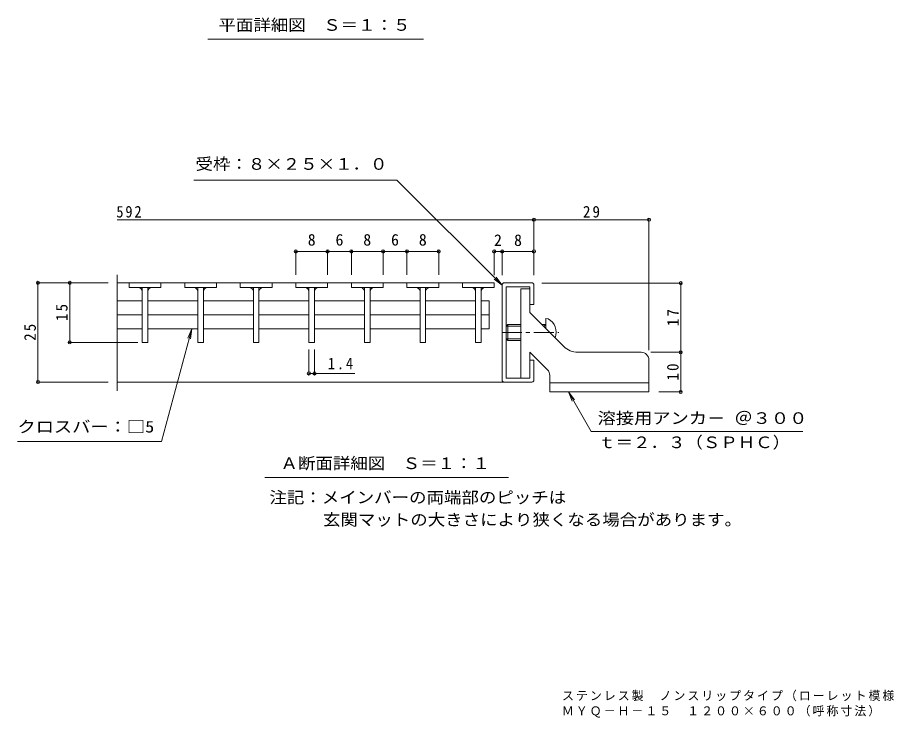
# Model space of a CAD drawing. Units: millimetres on the paper, enlarged 5 times, with parts at other scales. Extents: x -951 to 1149, y -967 to 875.
# Drawn here: x -872 to 226, y -967 to -85 of the extents above; entities that cross this region are included whole.
import ezdxf
from ezdxf.enums import TextEntityAlignment as Align

# ---------------------------------------------------------------- set-up
doc = ezdxf.new("R2010")
doc.units = ezdxf.units.MM
doc.header["$LTSCALE"] = 5
doc.header["$PDMODE"] = 32
doc.header["$PDSIZE"] = 4
doc.linetypes.add('CHAIN1', pattern=[8, 5, -1, 1, -1])
for name, color, linetype, lineweight in [('E-4', 7, 'Continuous', 9), ('E-5', 7, 'Continuous', 9), ('F-1_F-1ﾚｲﾔ', 2, 'Continuous', 9), ('F-2_F-2ﾚｲﾔ', 3, 'Continuous', 9), ('F-4_F-4ﾚｲﾔ', 7, 'Continuous', 9), ('F-5_F-5ﾚｲﾔ', 7, 'Continuous', 9)]:
    doc.layers.add(name, color=color, linetype=linetype, lineweight=lineweight)
doc.styles.add('ＭＳ ゴシック', font='')
doc.styles.get('ＭＳ ゴシック').set_extended_font_data('MS Gothic')

msp = doc.modelspace()

# ---------------------------------------------------------------- linework, layer by layer
at = {"layer": 'E-5'}
msp.add_line((-360.339, -112.021), (-632.092, -112.021), dxfattribs=at)
at = {"layer": 'F-1_F-1ﾚｲﾔ'}
for p, q in [((-746.205, -409.042), (-746.205, -555.158)), ((-261.244, -541.388), (-261.244, -421.388)), ((-258.744, -418.888), (-223.744, -418.888)), ((-237.744, -426.388), (-237.744, -538.888)), ((-226.244, -426.388), (-237.744, -426.388)), ((-226.244, -423.888), (-226.244, -456.388)), ((-221.244, -421.388), (-221.244, -446.388)), ((-226.244, -446.388), (-221.244, -446.388)), ((-226.244, -456.388), (-183.567, -499.066)), ((-254.244, -471.388), (-256.244, -473.388)), ((-254.244, -491.388), (-254.244, -471.388)), ((-254.244, -471.388), (-237.744, -471.388)), ((-211.244, -471.388), (-206.244, -471.388)), ((-206.244, -471.388), (-208.244, -473.388)), ((-203.244, -464.151), (-206.244, -463.888)), ((-206.244, -476.388), (-206.244, -463.888)), ((-256.244, -473.388), (-237.744, -473.388)), ((-209.244, -473.388), (-208.244, -473.388)), ((-208.244, -474.388), (-208.244, -473.388)), ((-256.244, -489.388), (-237.744, -489.388)), ((-256.244, -489.388), (-254.244, -491.388)), ((-254.244, -491.388), (-237.744, -491.388)), ((-204.173, -528.459), (-226.244, -506.388)), ((-165.889, -506.388), (-86.244, -506.388)), ((-226.244, -516.388), (-221.244, -516.388)), ((-221.244, -516.388), (-221.244, -541.388)), ((-76.244, -516.388), (-76.244, -556.388)), ((-201.244, -556.388), (-201.244, -535.53)), ((-223.744, -543.888), (-746.205, -543.888)), ((-76.244, -544.888), (-201.244, -544.888)), ((-76.244, -556.388), (-201.244, -556.388))]:
    msp.add_line(p, q, dxfattribs=at)
at = {"layer": 'F-1_F-1ﾚｲﾔ', "linetype": 'CHAIN1'}
msp.add_line((-261.244, -481.388), (-189.658, -481.388), dxfattribs=at)
at = {"layer": 'F-1_F-1ﾚｲﾔ'}
for points in [[(-256.244, -538.888), (-256.244, -423.888), (-226.244, -423.888)], [(-226.244, -506.388), (-226.244, -538.888), (-256.244, -538.888)]]:
    msp.add_lwpolyline(points, dxfattribs=at)
for centre, radius, start, end in [((-258.744, -421.388), 2.5, 90, 180), ((-223.744, -421.388), 2.5, 0, 90), ((-213.101, -481.388), 19.857, 339.97531, 60.23856), ((-165.889, -481.388), 25, 225, 270), ((-86.244, -516.388), 10, 0, 90), ((-211.244, -535.53), 10, 0, 45), ((-258.744, -541.388), 2.5, 180, 270), ((-223.744, -541.388), 2.5, 270, 0)]:
    msp.add_arc(centre, radius, start, end, dxfattribs=at)
at = {"layer": 'F-2_F-2ﾚｲﾔ'}
for p, q in [((-308.744, -418.888), (-746.205, -418.888)), ((-691.239, -418.888), (-731.238, -418.888)), ((-731.238, -418.888), (-731.238, -424.888)), ((-691.239, -424.888), (-731.238, -424.888)), ((-714.739, -424.888), (-714.739, -493.888)), ((-707.739, -424.888), (-707.739, -493.888)), ((-691.239, -418.888), (-691.239, -424.888)), ((-621.24, -418.888), (-661.239, -418.888)), ((-661.239, -418.888), (-661.239, -424.888)), ((-621.24, -424.888), (-661.239, -424.888)), ((-644.74, -424.888), (-644.74, -493.888)), ((-637.74, -424.888), (-637.74, -493.888)), ((-621.24, -418.888), (-621.24, -424.888)), ((-551.241, -418.888), (-591.24, -418.888)), ((-591.24, -418.888), (-591.24, -424.888)), ((-551.241, -424.888), (-591.24, -424.888)), ((-574.741, -424.888), (-574.741, -493.888)), ((-567.741, -424.888), (-567.741, -493.888)), ((-551.241, -418.888), (-551.241, -424.888)), ((-481.242, -418.888), (-521.241, -418.888)), ((-521.241, -418.888), (-521.241, -424.888)), ((-481.242, -424.888), (-521.241, -424.888)), ((-504.742, -424.888), (-504.742, -493.888)), ((-497.741, -424.888), (-497.741, -493.888)), ((-481.242, -418.888), (-481.242, -424.888)), ((-411.243, -418.888), (-451.242, -418.888)), ((-451.242, -418.888), (-451.242, -424.888)), ((-411.243, -424.888), (-451.242, -424.888)), ((-434.742, -424.888), (-434.742, -493.888)), ((-427.742, -424.888), (-427.742, -493.888)), ((-411.243, -418.888), (-411.243, -424.888)), ((-341.244, -418.888), (-381.243, -418.888)), ((-381.243, -418.888), (-381.243, -424.888)), ((-341.244, -424.888), (-381.243, -424.888)), ((-364.743, -424.888), (-364.743, -493.888)), ((-357.743, -424.888), (-357.743, -493.888)), ((-341.244, -418.888), (-341.244, -424.888)), ((-271.244, -418.888), (-311.244, -418.888)), ((-311.244, -418.888), (-311.244, -424.888)), ((-271.244, -424.888), (-311.244, -424.888)), ((-294.744, -424.888), (-294.744, -493.888)), ((-287.744, -424.888), (-287.744, -493.888)), ((-271.244, -418.888), (-271.244, -424.888)), ((-271.244, -418.888), (-271.244, -424.888)), ((-714.739, -441.711), (-746.205, -441.711)), ((-644.74, -441.711), (-707.739, -441.711)), ((-574.741, -441.711), (-637.74, -441.711)), ((-504.742, -441.711), (-567.741, -441.711)), ((-434.993, -441.711), (-497.741, -441.711)), ((-364.743, -441.711), (-427.742, -441.711)), ((-294.744, -441.711), (-357.743, -441.711)), ((-277.744, -441.711), (-287.744, -441.711)), ((-277.744, -441.711), (-277.744, -477.066)), ((-714.739, -459.388), (-746.205, -459.388)), ((-644.74, -459.388), (-707.739, -459.388)), ((-574.741, -459.388), (-637.74, -459.388)), ((-504.742, -459.388), (-567.741, -459.388)), ((-434.993, -459.388), (-497.741, -459.388)), ((-364.743, -459.388), (-427.742, -459.388)), ((-294.744, -459.388), (-357.743, -459.388)), ((-277.745, -459.388), (-287.744, -459.388)), ((-714.739, -477.066), (-746.205, -477.066)), ((-644.74, -477.066), (-707.739, -477.066)), ((-574.741, -477.066), (-637.74, -477.066)), ((-504.742, -477.066), (-567.741, -477.066)), ((-434.993, -477.066), (-497.741, -477.066)), ((-364.743, -477.066), (-427.742, -477.066)), ((-294.744, -477.066), (-357.743, -477.066)), ((-277.744, -477.066), (-287.744, -477.066)), ((-707.739, -493.888), (-714.739, -493.888)), ((-637.74, -493.888), (-644.74, -493.888)), ((-567.741, -493.888), (-574.741, -493.888)), ((-497.741, -493.888), (-504.742, -493.888)), ((-427.742, -493.888), (-434.742, -493.888)), ((-357.743, -493.888), (-364.743, -493.888)), ((-287.744, -493.888), (-294.744, -493.888))]:
    msp.add_line(p, q, dxfattribs=at)
for centre, start, end in [((-719.739, -429.888), 0, 90), ((-702.739, -429.888), 90, 180), ((-649.74, -429.888), 0, 90), ((-632.74, -429.888), 90, 180), ((-579.741, -429.888), 0, 90), ((-562.741, -429.888), 90, 180), ((-509.741, -429.888), 0, 90), ((-492.742, -429.888), 90, 180), ((-439.742, -429.888), 0, 90), ((-422.742, -429.888), 90, 180), ((-369.743, -429.888), 0, 90), ((-352.743, -429.888), 90, 180), ((-299.744, -429.888), 0, 90), ((-282.744, -429.888), 90, 180)]:
    msp.add_arc(centre, 5, start, end, dxfattribs=at)
at = {"layer": 'F-4_F-4ﾚｲﾔ'}
for p, q in [((-393.878, -289.365), (-649.829, -289.365)), ((-261.378, -421.865), (-393.878, -289.365)), ((-746.205, -339.365), (-76.244, -339.365)), ((-221.244, -409.365), (-221.244, -337.865)), ((-76.244, -503.888), (-76.244, -337.865)), ((-521.241, -377.865), (-521.241, -408.888)), ((-481.242, -379.365), (-521.241, -379.365)), ((-481.242, -377.865), (-481.242, -408.888)), ((-451.242, -379.365), (-481.242, -379.365)), ((-451.242, -377.865), (-451.242, -408.888)), ((-411.243, -379.365), (-451.242, -379.365)), ((-411.243, -377.865), (-411.243, -408.888)), ((-381.243, -379.365), (-411.243, -379.365)), ((-381.243, -377.865), (-381.243, -408.888)), ((-341.244, -379.365), (-381.243, -379.365)), ((-341.244, -377.865), (-341.244, -408.888)), ((-271.244, -409.365), (-271.244, -377.865)), ((-271.244, -379.365), (-221.244, -379.365)), ((-261.244, -409.365), (-261.244, -377.865)), ((-261.378, -421.865), (-271.295, -414.256)), ((-261.378, -421.865), (-268.987, -411.948)), ((-757.825, -418.888), (-847.668, -418.888)), ((-846.168, -543.888), (-846.168, -418.888)), ((-806.168, -493.888), (-806.168, -418.888)), ((-211.244, -419.365), (-34.744, -419.365)), ((-36.244, -556.388), (-36.244, -419.365)), ((-652.482, -477.066), (-690.444, -618.74)), ((-652.482, -477.066), (-657.266, -488.614)), ((-652.482, -477.066), (-654.114, -489.459)), ((-720.316, -493.888), (-807.668, -493.888)), ((-504.742, -502.888), (-504.742, -534.56)), ((-497.741, -502.888), (-497.741, -534.56)), ((-73.744, -506.388), (-34.744, -506.388)), ((-446.748, -533.06), (-504.742, -533.06)), ((-757.825, -543.888), (-847.668, -543.888)), ((-177.804, -556.388), (-170.194, -566.305)), ((-177.804, -556.388), (-173.02, -567.937)), ((-177.804, -556.388), (-148.936, -606.388)), ((-63.744, -556.388), (-34.744, -556.388)), ((-148.936, -606.388), (117.503, -606.388)), ((-690.444, -618.74), (-872.055, -618.74))]:
    msp.add_line(p, q, dxfattribs=at)
for p in [(-221.244, -339.365), (-76.244, -339.365), (-521.241, -379.365), (-481.242, -379.365), (-451.242, -379.365), (-411.243, -379.365), (-381.243, -379.365), (-341.244, -379.365), (-271.244, -379.365), (-261.244, -379.365), (-221.244, -379.365), (-846.168, -418.888), (-806.168, -418.888), (-36.244, -419.365), (-806.168, -493.888), (-36.244, -506.388), (-504.742, -533.06), (-497.741, -533.06), (-846.168, -543.888), (-36.244, -556.388)]:
    msp.add_point(p, dxfattribs=at)
at = {"layer": 'F-5_F-5ﾚｲﾔ'}
msp.add_line((-253.45, -664.249), (-560.172, -664.249), dxfattribs=at)

# ---------------------------------------------------------------- texts
at = {"layer": 'E-4', "color": 2, "style": 'ＭＳ ゴシック', "width": 1.1}
msp.add_text('平面詳細図\u3000Ｓ＝１：５', height=14.66, dxfattribs=at).set_placement((-618.715, -105.771), align=Align.BOTTOM_LEFT)
at = {"layer": 'F-4_F-4ﾚｲﾔ', "color": 2, "style": 'ＭＳ ゴシック'}
for s, width, p in [('受枠：８×２５×１．０', 1.1, (-647.639, -280.896)), ('溶接用アンカ－ ＠３００', 1.15, (-141.025, -601.092)), ('クロスバー：□5', 1.15, (-872.055, -611.922)), ('ｔ＝２．３（ＳＰＨＣ）', 1.1, (-140.313, -631.593)), ('Ａ断面詳細図\u3000Ｓ＝１：１', 1.1, (-540.561, -657.999)), ('注記：メインバーの両端部のピッチは', 1.1, (-554.501, -700.988)), ('玄関マットの大きさにより狭くなる場合があります。', 1.1, (-487.006, -729.031))]:
    msp.add_text(s, height=14.66, dxfattribs=dict(at, width=width)).set_placement(p, align=Align.BOTTOM_LEFT)
for s, p in [('8', (-506.241, -376.365)), ('6', (-471.242, -376.365)), ('8', (-436.242, -376.365)), ('6', (-401.243, -376.365)), ('8', (-366.243, -376.365)), ('2', (-271.524, -376.865)), ('8', (-246.244, -376.865))]:
    msp.add_text(s, height=14.66, dxfattribs=at).set_placement(p, align=Align.BOTTOM_LEFT)
at = {"layer": 'F-4_F-4ﾚｲﾔ', "color": 2, "char_height": 14.66, "attachment_point": 7, "style": 'ＭＳ ゴシック'}
for s, insert in [('\\T1.27;\\W0.9;592', (-747.408, -336.865)), ('\\T1.27;\\W0.95;29', (-159.436, -336.865)), ('\\T1.27;\\W0.9;1.4', (-480.914, -528.06))]:
    msp.add_mtext(s, dxfattribs=dict(at, insert=insert))
at = {"layer": 'F-4_F-4ﾚｲﾔ', "color": 2, "char_height": 14.66, "attachment_point": 7, "rotation": 90, "style": 'ＭＳ ゴシック'}
for s, insert in [('\\T1.27;\\W0.95;15', (-808.668, -467.013)), ('\\T1.27;\\W0.95;17', (-38.744, -473.502)), ('\\T1.27;\\W0.95;25', (-848.668, -492.013)), ('\\T1.27;\\W0.95;10', (-38.744, -542.013))]:
    msp.add_mtext(s, dxfattribs=dict(at, insert=insert))
at = {"layer": 'F-5_F-5ﾚｲﾔ', "char_height": 11, "attachment_point": 7, "style": 'ＭＳ ゴシック'}
for s, insert in [('\\T1.17;ステンレス製\u3000ノンスリップタイプ（ローレット模様）\u3000一般歩行用玄関マット（すきま６ｍｍ）', (-185.816, -946.092)), ('\\T1.17;ＭＹＱ－Ｈ－１５\u3000１２００×６００（呼称寸法）', (-186.058, -966.65))]:
    msp.add_mtext(s, dxfattribs=dict(at, insert=insert))

doc.saveas('drawing.dxf')
